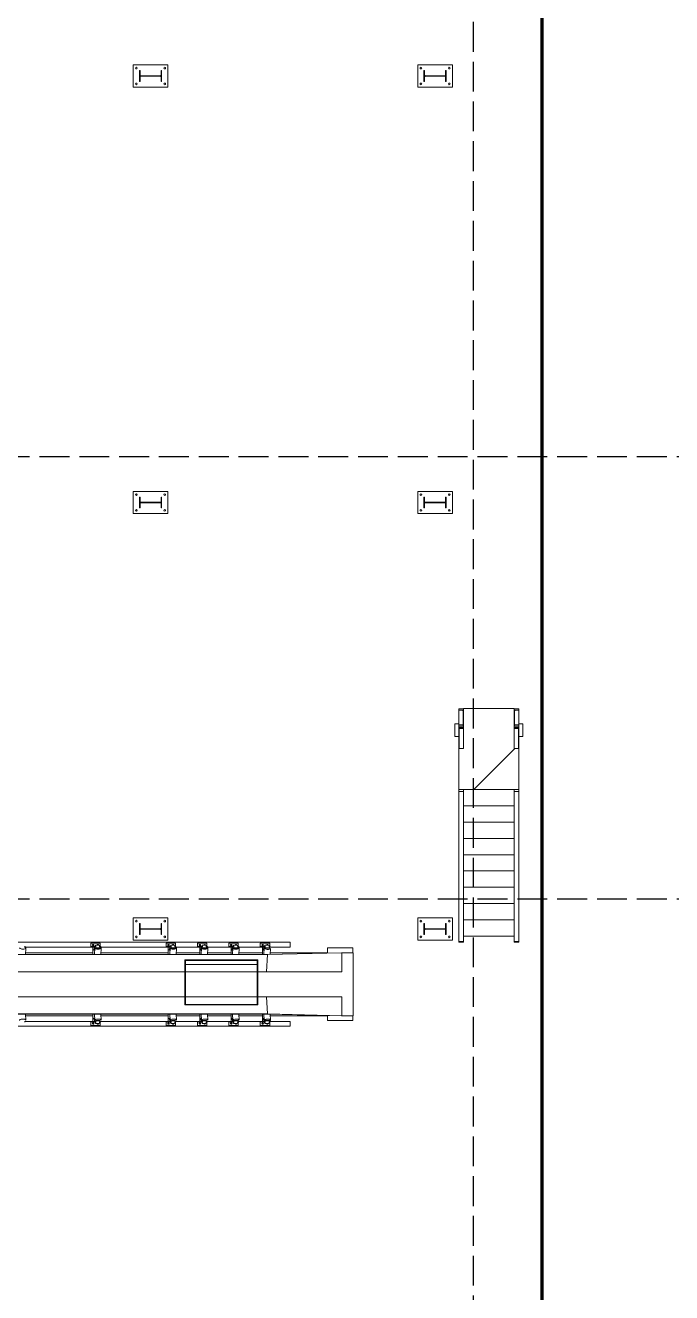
# Model space of a CAD drawing. Header units: millimetres. Extents: x 91119 to 792617, y 23924 to 150567.
# Drawn here: x 681821 to 692044, y 56806 to 76863 of the extents above; entities that cross this region are included whole.
import ezdxf

# ---------------------------------------------------------------- set-up
doc = ezdxf.new("R2010")
doc.units = ezdxf.units.MM
doc.header["$LTSCALE"] = 100
doc.linetypes.add('121217 IES and EMR$0$XKITLINE03', pattern=[6.299213, 4.724409, -1.574803])
doc.linetypes.add('DASHED', pattern=[19.05, 12.7, -6.35])
for name, color, linetype in [('121217 IES and EMR$0$grid', 8, 'Continuous'), ('121217 IES and EMR$0$Xref', 8, 'Continuous'), ('FA', 1, 'Continuous')]:
    doc.layers.add(name, color=color, linetype=linetype)

msp = doc.modelspace()

# ---------------------------------------------------------------- linework, layer by layer
at = {"layer": '121217 IES and EMR$0$grid', "linetype": '121217 IES and EMR$0$XKITLINE03'}
for p, q in [((688902, 144949), (688902, 30568)), ((768187, 70036), (614926, 70036)), ((768187, 63036), (616223, 63036))]:
    msp.add_line(p, q, dxfattribs=at)
at = {"layer": '121217 IES and EMR$0$Xref', "linetype": 'Continuous', "lineweight": 20}
for p, q in [((683527, 76236), (684077, 76236)), ((683527, 75886), (683527, 76236)), ((684077, 76236), (684077, 75886)), ((688027, 76236), (688577, 76236)), ((688027, 75886), (688027, 76236)), ((688577, 76236), (688577, 75886)), ((683626, 75976), (683626, 76147)), ((683626, 76147), (683636, 76147)), ((683636, 76147), (683636, 76075)), ((683636, 76048), (683636, 75976)), ((683646, 76065), (683958, 76065)), ((683958, 76058), (683646, 76058)), ((683968, 76075), (683968, 76147)), ((683968, 76147), (683977, 76147)), ((683968, 75976), (683968, 76048)), ((683977, 76147), (683977, 75976)), ((688126, 75976), (688126, 76147)), ((688126, 76147), (688136, 76147)), ((688136, 76147), (688136, 76075)), ((688136, 76048), (688136, 75976)), ((688146, 76065), (688458, 76065)), ((688458, 76058), (688146, 76058)), ((688468, 76075), (688468, 76147)), ((688468, 76147), (688477, 76147)), ((688468, 75976), (688468, 76048)), ((688477, 76147), (688477, 75976)), ((684077, 75886), (683527, 75886)), ((683636, 75976), (683626, 75976)), ((683977, 75976), (683968, 75976)), ((688577, 75886), (688027, 75886)), ((688136, 75976), (688126, 75976)), ((688477, 75976), (688468, 75976)), ((683527, 69486), (684077, 69486)), ((683527, 69136), (683527, 69486)), ((683626, 69226), (683626, 69397)), ((683626, 69397), (683636, 69397)), ((683636, 69397), (683636, 69325)), ((683968, 69325), (683968, 69397)), ((683968, 69397), (683977, 69397)), ((683977, 69397), (683977, 69226)), ((684077, 69486), (684077, 69136)), ((688027, 69486), (688577, 69486)), ((688027, 69136), (688027, 69486)), ((688126, 69226), (688126, 69397)), ((688126, 69397), (688136, 69397)), ((688136, 69397), (688136, 69325)), ((688468, 69325), (688468, 69397)), ((688468, 69397), (688477, 69397)), ((688477, 69397), (688477, 69226)), ((688577, 69486), (688577, 69136)), ((683636, 69226), (683626, 69226)), ((683636, 69298), (683636, 69226)), ((683646, 69315), (683958, 69315)), ((683958, 69308), (683646, 69308)), ((683968, 69226), (683968, 69298)), ((683977, 69226), (683968, 69226)), ((688136, 69226), (688126, 69226)), ((688136, 69298), (688136, 69226)), ((688146, 69315), (688458, 69315)), ((688458, 69308), (688146, 69308)), ((688468, 69226), (688468, 69298)), ((688477, 69226), (688468, 69226)), ((684077, 69136), (683527, 69136)), ((688577, 69136), (688027, 69136)), ((688677, 66044), (688752, 66044)), ((688677, 66027), (688677, 66044)), ((688677, 65794), (688677, 66027)), ((688734, 66027), (688677, 66027)), ((688746, 65788), (688746, 66007)), ((688752, 66050), (689552, 66050)), ((688752, 65416), (688752, 66050)), ((688752, 66044), (688752, 65752)), ((689552, 66050), (689552, 65416)), ((689552, 66044), (689627, 66044)), ((689552, 65752), (689552, 66044)), ((689558, 66007), (689558, 65788)), ((689627, 66027), (689570, 66027)), ((689627, 66044), (689627, 66027)), ((689627, 66027), (689627, 65794)), ((688612, 65807), (688677, 65807)), ((688612, 65607), (688612, 65807)), ((688677, 65794), (688734, 65794)), ((688677, 65769), (688677, 65794)), ((689627, 65794), (689570, 65794)), ((689692, 65807), (689627, 65807)), ((689627, 65794), (689627, 65769)), ((689692, 65607), (689692, 65807)), ((688677, 65607), (688612, 65607)), ((688677, 65769), (688734, 65769)), ((688677, 65752), (688677, 65769)), ((688752, 65752), (688677, 65752)), ((688683, 65752), (688677, 65752)), ((688677, 64768), (688677, 65752)), ((688683, 65752), (688683, 65416)), ((688683, 65736), (688752, 65736)), ((689627, 65752), (689552, 65752)), ((689621, 65736), (689552, 65736)), ((689570, 65769), (689627, 65769)), ((689621, 65752), (689627, 65752)), ((689621, 65416), (689621, 65752)), ((689627, 65769), (689627, 65752)), ((689627, 65752), (689627, 64768)), ((689627, 65607), (689692, 65607)), ((688683, 65416), (688752, 65416)), ((689552, 65416), (689621, 65416)), ((688677, 64736), (688677, 64768)), ((689627, 64768), (688677, 64768)), ((688752, 64736), (688677, 64736)), ((688677, 62364), (688677, 64736)), ((688752, 64736), (688752, 64768)), ((688752, 64510), (688752, 64736)), ((689552, 64768), (689552, 64736)), ((689552, 64736), (689627, 64736)), ((689552, 64736), (689552, 64510)), ((689627, 64768), (689627, 64736)), ((689627, 64736), (689627, 62364)), ((688752, 64252), (688752, 64510)), ((689552, 64510), (688752, 64510)), ((689552, 64510), (689552, 64252)), ((688752, 63995), (688752, 64252)), ((689552, 64252), (688752, 64252)), ((689552, 64252), (689552, 63995)), ((688752, 63737), (688752, 63995)), ((689552, 63995), (688752, 63995)), ((689552, 63995), (689552, 63737)), ((688752, 63480), (688752, 63737)), ((689552, 63737), (688752, 63737)), ((689552, 63737), (689552, 63480)), ((688752, 63222), (688752, 63480)), ((689552, 63480), (688752, 63480)), ((689552, 63480), (689552, 63222)), ((688752, 62964), (688752, 63222)), ((689552, 63222), (688752, 63222)), ((689552, 63222), (689552, 62964)), ((688752, 62707), (688752, 62964)), ((689552, 62964), (688752, 62964)), ((689552, 62964), (689552, 62707)), ((683527, 62736), (684077, 62736)), ((683527, 62386), (683527, 62736)), ((683626, 62476), (683626, 62647)), ((683626, 62647), (683636, 62647)), ((683636, 62647), (683636, 62575)), ((683968, 62575), (683968, 62647)), ((683968, 62647), (683977, 62647)), ((683977, 62647), (683977, 62476)), ((684077, 62736), (684077, 62386)), ((688027, 62736), (688577, 62736)), ((688027, 62386), (688027, 62736)), ((688126, 62476), (688126, 62647)), ((688126, 62647), (688136, 62647)), ((688136, 62647), (688136, 62575)), ((688468, 62575), (688468, 62647)), ((688468, 62647), (688477, 62647)), ((688477, 62647), (688477, 62476)), ((688577, 62736), (688577, 62386)), ((688752, 62449), (688752, 62707)), ((689552, 62707), (688752, 62707)), ((689552, 62707), (689552, 62449)), ((684077, 62386), (683527, 62386)), ((683636, 62476), (683626, 62476)), ((683636, 62548), (683636, 62476)), ((683646, 62565), (683958, 62565)), ((683958, 62558), (683646, 62558)), ((683968, 62476), (683968, 62548)), ((683977, 62476), (683968, 62476)), ((688577, 62386), (688027, 62386)), ((688136, 62476), (688126, 62476)), ((688136, 62548), (688136, 62476)), ((688146, 62565), (688458, 62565)), ((688458, 62558), (688146, 62558)), ((688468, 62476), (688468, 62548)), ((688477, 62476), (688468, 62476)), ((688752, 62364), (688752, 62449)), ((689552, 62449), (688752, 62449)), ((689552, 62449), (689552, 62364)), ((674178, 62351), (686008, 62351)), ((681806, 62282), (681821, 62282)), ((681807, 62276), (681821, 62276)), ((681821, 62282), (681821, 62276)), ((681821, 62276), (682856, 62276)), ((681824, 62158), (681829, 62255)), ((681825, 62186), (682891, 62186)), ((682856, 62276), (682856, 62336)), ((682856, 62336), (682857, 62336)), ((682864, 62276), (682856, 62276)), ((682857, 62336), (682857, 62290)), ((682857, 62336), (683006, 62336)), ((682858, 62282), (682864, 62282)), ((682864, 62282), (682922, 62282)), ((682864, 62282), (682864, 62276)), ((682864, 62276), (682921, 62276)), ((682898, 62315), (682891, 62315)), ((682891, 62297), (682898, 62297)), ((682891, 62276), (682891, 62158)), ((682894, 62307), (682894, 62307)), ((682894, 62306), (682894, 62306)), ((682930, 62307), (682905, 62229)), ((682905, 62224), (682931, 62302)), ((682905, 62229), (682905, 62224)), ((682917, 62228), (682905, 62224)), ((682919, 62261), (682913, 62158)), ((682931, 62306), (682929, 62274)), ((682930, 62307), (682990, 62307)), ((682931, 62302), (682930, 62307)), ((682930, 62274), (682931, 62299)), ((682931, 62306), (682990, 62306)), ((682942, 62265), (682931, 62306)), ((682931, 62302), (682931, 62302)), ((682931, 62299), (682941, 62260)), ((682941, 62260), (682942, 62265)), ((682941, 62260), (683001, 62260)), ((682942, 62265), (683001, 62265)), ((682965, 62315), (682972, 62315)), ((682990, 62306), (682990, 62307)), ((683001, 62265), (682990, 62306)), ((682997, 62282), (683013, 62282)), ((682998, 62276), (683013, 62276)), ((683001, 62260), (683001, 62265)), ((683006, 62336), (683006, 62290)), ((683013, 62282), (683013, 62276)), ((683013, 62276), (684047, 62276)), ((683015, 62158), (683020, 62255)), ((683016, 62186), (684082, 62186)), ((684047, 62276), (684047, 62336)), ((684047, 62336), (684048, 62336)), ((684055, 62276), (684047, 62276)), ((684048, 62336), (684048, 62290)), ((684048, 62336), (684197, 62336)), ((684049, 62282), (684055, 62282)), ((684055, 62282), (684114, 62282)), ((684055, 62282), (684055, 62276)), ((684055, 62276), (684112, 62276)), ((684089, 62315), (684082, 62315)), ((684082, 62297), (684089, 62297)), ((684082, 62276), (684082, 62158)), ((684085, 62307), (684085, 62307)), ((684085, 62306), (684085, 62306)), ((684121, 62307), (684096, 62229)), ((684096, 62224), (684122, 62302)), ((684096, 62229), (684096, 62224)), ((684108, 62228), (684096, 62224)), ((684110, 62261), (684104, 62158)), ((684122, 62306), (684120, 62274)), ((684121, 62307), (684181, 62307)), ((684122, 62302), (684121, 62307)), ((684121, 62274), (684122, 62299)), ((684122, 62306), (684182, 62306)), ((684133, 62265), (684122, 62306)), ((684122, 62302), (684122, 62302)), ((684122, 62299), (684132, 62260)), ((684132, 62260), (684133, 62265)), ((684132, 62260), (684192, 62260)), ((684133, 62265), (684192, 62265)), ((684156, 62315), (684163, 62315)), ((684181, 62306), (684181, 62307)), ((684192, 62265), (684182, 62306)), ((684188, 62282), (684204, 62282)), ((684189, 62276), (684204, 62276)), ((684192, 62260), (684192, 62265)), ((684197, 62336), (684197, 62290)), ((684204, 62282), (684204, 62276)), ((684204, 62276), (684544, 62276)), ((684206, 62158), (684211, 62255)), ((684207, 62186), (684579, 62186)), ((684544, 62276), (684544, 62336)), ((684544, 62336), (684544, 62336)), ((684544, 62336), (684544, 62290)), ((684544, 62336), (684693, 62336)), ((684551, 62276), (684544, 62276)), ((684545, 62282), (684551, 62282)), ((684551, 62282), (684610, 62282)), ((684551, 62282), (684551, 62276)), ((684551, 62276), (684608, 62276)), ((684585, 62315), (684578, 62315)), ((684578, 62297), (684585, 62297)), ((684579, 62276), (684579, 62158)), ((684582, 62307), (684581, 62307)), ((684581, 62306), (684582, 62306)), ((684618, 62307), (684592, 62229)), ((684592, 62224), (684618, 62302)), ((684592, 62229), (684592, 62224)), ((684604, 62228), (684592, 62224)), ((684606, 62261), (684600, 62158)), ((684618, 62306), (684616, 62274)), ((684617, 62274), (684619, 62299)), ((684618, 62307), (684677, 62307)), ((684618, 62302), (684618, 62307)), ((684618, 62306), (684678, 62306)), ((684629, 62265), (684618, 62306)), ((684618, 62302), (684618, 62302)), ((684619, 62299), (684629, 62260)), ((684629, 62265), (684689, 62265)), ((684629, 62260), (684629, 62265)), ((684629, 62260), (684688, 62260)), ((684653, 62315), (684660, 62315)), ((684677, 62306), (684677, 62307)), ((684689, 62265), (684678, 62306)), ((684684, 62282), (684700, 62282)), ((684686, 62276), (684700, 62276)), ((684688, 62260), (684689, 62265)), ((684693, 62336), (684693, 62290)), ((684700, 62282), (684700, 62276)), ((684700, 62276), (685040, 62276)), ((684702, 62158), (684708, 62255)), ((684704, 62186), (685075, 62186)), ((685040, 62276), (685040, 62336)), ((685040, 62336), (685041, 62336)), ((685047, 62276), (685040, 62276)), ((685041, 62336), (685041, 62290)), ((685041, 62336), (685190, 62336)), ((685042, 62282), (685047, 62282)), ((685047, 62282), (685106, 62282)), ((685047, 62282), (685047, 62276)), ((685047, 62276), (685104, 62276)), ((685081, 62315), (685074, 62315)), ((685074, 62297), (685081, 62297)), ((685075, 62276), (685075, 62158)), ((685078, 62307), (685077, 62307)), ((685077, 62306), (685078, 62306)), ((685114, 62307), (685089, 62229)), ((685089, 62224), (685114, 62302)), ((685089, 62229), (685089, 62224)), ((685100, 62228), (685089, 62224)), ((685102, 62261), (685096, 62158)), ((685115, 62306), (685113, 62274)), ((685113, 62274), (685115, 62299)), ((685114, 62307), (685174, 62307)), ((685114, 62302), (685114, 62307)), ((685114, 62302), (685114, 62302)), ((685115, 62306), (685174, 62306)), ((685125, 62265), (685115, 62306)), ((685115, 62299), (685125, 62260)), ((685125, 62265), (685185, 62265)), ((685125, 62260), (685125, 62265)), ((685125, 62260), (685185, 62260)), ((685149, 62315), (685156, 62315)), ((685174, 62306), (685174, 62307)), ((685185, 62265), (685174, 62306)), ((685180, 62282), (685196, 62282)), ((685182, 62276), (685196, 62276)), ((685185, 62260), (685185, 62265)), ((685190, 62336), (685190, 62290)), ((685196, 62282), (685196, 62276)), ((685196, 62276), (685536, 62276)), ((685198, 62158), (685204, 62255)), ((685200, 62186), (685571, 62186)), ((685536, 62336), (685536, 62276)), ((685537, 62336), (685536, 62336)), ((685536, 62276), (685544, 62276)), ((685686, 62336), (685537, 62336)), ((685537, 62290), (685537, 62336)), ((685544, 62282), (685538, 62282)), ((685602, 62282), (685544, 62282)), ((685544, 62276), (685544, 62282)), ((685600, 62276), (685544, 62276)), ((685571, 62315), (685578, 62315)), ((685578, 62297), (685571, 62297)), ((685571, 62158), (685571, 62276)), ((685574, 62307), (685573, 62307)), ((685573, 62306), (685574, 62306)), ((685585, 62229), (685610, 62307)), ((685611, 62302), (685585, 62224)), ((685585, 62224), (685585, 62229)), ((685596, 62228), (685585, 62224)), ((685598, 62261), (685593, 62158)), ((685608, 62248), (685611, 62306)), ((685611, 62299), (685608, 62247)), ((685610, 62307), (685611, 62302)), ((685670, 62307), (685610, 62307)), ((685611, 62306), (685622, 62265)), ((685670, 62306), (685611, 62306)), ((685611, 62302), (685611, 62302)), ((685621, 62260), (685611, 62299)), ((685622, 62265), (685621, 62260)), ((685681, 62260), (685621, 62260)), ((685681, 62265), (685622, 62265)), ((685652, 62315), (685645, 62315)), ((685651, 62156), (686827, 62186)), ((685651, 62158), (686820, 62186)), ((685670, 62307), (685670, 62306)), ((685670, 62306), (685681, 62265)), ((685692, 62282), (685676, 62282)), ((685692, 62276), (685678, 62276)), ((685681, 62265), (685681, 62260)), ((685686, 62290), (685686, 62336)), ((685692, 62276), (685692, 62282)), ((685692, 62276), (686008, 62276)), ((685695, 62159), (685700, 62255)), ((685696, 62186), (686602, 62186)), ((686008, 62276), (686008, 62351)), ((686602, 62261), (686602, 62181)), ((686602, 62261), (687002, 62261)), ((686820, 62186), (686820, 62186)), ((686820, 62186), (686820, 62186)), ((686820, 62186), (686827, 62186)), ((686820, 62186), (686820, 62186)), ((686820, 62186), (686820, 62186)), ((686827, 62186), (686820, 62186)), ((686827, 62186), (686827, 61886)), ((686827, 62186), (687008, 62186)), ((687002, 62186), (687002, 62261)), ((687008, 61186), (687008, 62186)), ((688677, 62364), (688752, 62364)), ((688677, 62364), (688752, 62364)), ((688677, 62354), (688677, 62364)), ((688677, 62364), (688677, 62364)), ((688677, 62354), (688752, 62354)), ((688752, 62354), (688752, 62364)), ((688752, 62364), (688752, 62364)), ((689552, 62364), (689627, 62364)), ((689552, 62364), (689627, 62364)), ((689552, 62364), (689552, 62364)), ((689552, 62354), (689552, 62364)), ((689552, 62354), (689627, 62354)), ((689627, 62364), (689627, 62364)), ((689627, 62354), (689627, 62364)), ((685651, 62158), (676861, 62158)), ((685651, 62156), (676906, 62156)), ((685496, 62071), (684346, 62071)), ((684346, 62071), (684346, 61361)), ((684352, 62062), (684352, 61367)), ((685490, 62062), (684352, 62062)), ((685490, 62002), (684352, 62002)), ((685490, 62062), (685490, 61367)), ((685496, 62071), (685496, 61361)), ((685651, 62156), (685636, 61885)), ((685651, 62158), (685651, 62156)), ((684346, 61885), (675869, 61885)), ((685490, 61885), (684352, 61885)), ((685636, 61885), (685496, 61885)), ((685636, 61885), (686827, 61886)), ((684346, 61488), (675869, 61488)), ((685490, 61488), (684352, 61488)), ((685636, 61488), (685496, 61488)), ((685636, 61488), (686827, 61487)), ((685636, 61488), (685651, 61217)), ((686827, 61487), (686827, 61186)), ((685651, 61215), (676861, 61215)), ((685651, 61217), (676906, 61217)), ((681829, 61118), (681824, 61215)), ((681825, 61186), (682891, 61186)), ((682891, 61215), (682891, 61096)), ((682913, 61215), (682919, 61112)), ((683020, 61118), (683015, 61215)), ((683016, 61186), (684082, 61186)), ((684082, 61215), (684082, 61096)), ((684104, 61215), (684110, 61112)), ((684211, 61118), (684206, 61215)), ((684207, 61186), (684579, 61186)), ((684346, 61361), (685496, 61361)), ((684352, 61367), (685490, 61367)), ((684579, 61215), (684579, 61096)), ((684600, 61215), (684606, 61112)), ((684708, 61118), (684702, 61215)), ((684704, 61186), (685075, 61186)), ((685075, 61215), (685075, 61096)), ((685096, 61215), (685102, 61112)), ((685204, 61118), (685198, 61215)), ((685200, 61186), (685571, 61186)), ((685571, 61096), (685571, 61215)), ((685593, 61215), (685598, 61112)), ((685651, 61217), (686827, 61186)), ((685651, 61217), (685651, 61215)), ((685651, 61215), (686820, 61187)), ((685700, 61118), (685695, 61213)), ((685696, 61186), (686602, 61186)), ((686602, 61192), (686602, 61111)), ((686820, 61187), (686820, 61186)), ((686820, 61187), (686820, 61187)), ((686827, 61186), (686820, 61187)), ((686820, 61186), (686820, 61187)), ((686820, 61186), (686820, 61186)), ((686827, 61186), (686820, 61186)), ((686827, 61186), (687008, 61186)), ((687002, 61111), (687002, 61186)), ((674178, 61021), (686008, 61021)), ((681806, 61090), (681821, 61090)), ((681807, 61096), (681821, 61096)), ((681821, 61096), (682856, 61096)), ((681821, 61096), (681821, 61090)), ((682856, 61036), (682856, 61096)), ((682856, 61096), (682864, 61096)), ((682857, 61036), (682856, 61036)), ((682857, 61082), (682857, 61036)), ((682857, 61036), (683006, 61036)), ((682864, 61090), (682858, 61090)), ((682864, 61096), (682921, 61096)), ((682864, 61096), (682864, 61090)), ((682864, 61090), (682922, 61090)), ((682898, 61075), (682891, 61075)), ((682891, 61057), (682898, 61057)), ((682894, 61067), (682894, 61067)), ((682894, 61066), (682894, 61066)), ((682905, 61149), (682905, 61144)), ((682905, 61149), (682917, 61145)), ((682931, 61071), (682905, 61149)), ((682905, 61144), (682930, 61066)), ((682928, 61125), (682931, 61067)), ((682931, 61074), (682928, 61125)), ((682930, 61066), (682931, 61071)), ((682930, 61066), (682990, 61066)), ((682941, 61112), (682931, 61074)), ((682931, 61067), (682942, 61108)), ((682931, 61071), (682931, 61071)), ((682931, 61067), (682990, 61067)), ((682941, 61112), (683001, 61112)), ((682942, 61108), (682941, 61112)), ((682942, 61108), (683001, 61108)), ((682972, 61057), (682965, 61057)), ((682990, 61067), (683001, 61108)), ((682990, 61066), (682990, 61067)), ((682997, 61090), (683013, 61090)), ((682998, 61096), (683013, 61096)), ((683001, 61108), (683001, 61112)), ((683006, 61082), (683006, 61036)), ((683013, 61096), (684047, 61096)), ((683013, 61096), (683013, 61090)), ((684047, 61036), (684047, 61096)), ((684047, 61096), (684055, 61096)), ((684048, 61036), (684047, 61036)), ((684048, 61082), (684048, 61036)), ((684048, 61036), (684197, 61036)), ((684055, 61090), (684049, 61090)), ((684055, 61096), (684112, 61096)), ((684055, 61096), (684055, 61090)), ((684055, 61090), (684114, 61090)), ((684089, 61075), (684082, 61075)), ((684082, 61057), (684089, 61057)), ((684085, 61067), (684085, 61067)), ((684085, 61066), (684085, 61066)), ((684096, 61149), (684096, 61144)), ((684096, 61149), (684108, 61145)), ((684122, 61071), (684096, 61149)), ((684096, 61144), (684121, 61066)), ((684119, 61125), (684122, 61067)), ((684122, 61074), (684119, 61125)), ((684121, 61066), (684122, 61071)), ((684121, 61066), (684181, 61066)), ((684132, 61112), (684122, 61074)), ((684122, 61067), (684133, 61108)), ((684122, 61071), (684122, 61071)), ((684122, 61067), (684182, 61067)), ((684132, 61112), (684192, 61112)), ((684133, 61108), (684132, 61112)), ((684133, 61108), (684192, 61108)), ((684163, 61057), (684156, 61057)), ((684181, 61066), (684181, 61067)), ((684182, 61067), (684192, 61108)), ((684188, 61090), (684204, 61090)), ((684189, 61096), (684204, 61096)), ((684192, 61108), (684192, 61112)), ((684197, 61082), (684197, 61036)), ((684204, 61096), (684544, 61096)), ((684204, 61096), (684204, 61090)), ((684544, 61036), (684544, 61096)), ((684544, 61096), (684551, 61096)), ((684544, 61082), (684544, 61036)), ((684544, 61036), (684693, 61036)), ((684544, 61036), (684544, 61036)), ((684551, 61090), (684545, 61090)), ((684551, 61096), (684608, 61096)), ((684551, 61096), (684551, 61090)), ((684551, 61090), (684610, 61090)), ((684585, 61075), (684578, 61075)), ((684578, 61057), (684585, 61057)), ((684582, 61067), (684581, 61067)), ((684581, 61066), (684582, 61066)), ((684592, 61149), (684592, 61144)), ((684592, 61149), (684604, 61145)), ((684618, 61071), (684592, 61149)), ((684592, 61144), (684618, 61066)), ((684615, 61125), (684618, 61067)), ((684619, 61074), (684616, 61125)), ((684618, 61067), (684629, 61108)), ((684618, 61071), (684618, 61071)), ((684618, 61066), (684618, 61071)), ((684618, 61067), (684678, 61067)), ((684618, 61066), (684677, 61066)), ((684629, 61112), (684619, 61074)), ((684629, 61112), (684688, 61112)), ((684629, 61108), (684629, 61112)), ((684629, 61108), (684689, 61108)), ((684660, 61057), (684653, 61057)), ((684677, 61066), (684677, 61067)), ((684678, 61067), (684689, 61108)), ((684684, 61090), (684700, 61090)), ((684686, 61096), (684700, 61096)), ((684689, 61108), (684688, 61112)), ((684693, 61082), (684693, 61036)), ((684700, 61096), (685040, 61096)), ((684700, 61096), (684700, 61090)), ((685040, 61036), (685040, 61096)), ((685040, 61096), (685047, 61096)), ((685041, 61036), (685040, 61036)), ((685041, 61082), (685041, 61036)), ((685041, 61036), (685190, 61036)), ((685047, 61090), (685042, 61090)), ((685047, 61096), (685104, 61096)), ((685047, 61096), (685047, 61090)), ((685047, 61090), (685106, 61090)), ((685081, 61075), (685074, 61075)), ((685074, 61057), (685081, 61057)), ((685078, 61067), (685077, 61067)), ((685077, 61066), (685078, 61066)), ((685089, 61149), (685089, 61144)), ((685089, 61149), (685100, 61145)), ((685114, 61071), (685089, 61149)), ((685089, 61144), (685114, 61066)), ((685111, 61125), (685115, 61067)), ((685114, 61071), (685114, 61071)), ((685114, 61066), (685114, 61071)), ((685114, 61066), (685174, 61066)), ((685115, 61067), (685125, 61108)), ((685115, 61067), (685174, 61067)), ((685125, 61112), (685185, 61112)), ((685125, 61108), (685125, 61112)), ((685125, 61108), (685185, 61108)), ((685156, 61057), (685149, 61057)), ((685174, 61067), (685185, 61108)), ((685174, 61066), (685174, 61067)), ((685180, 61090), (685196, 61090)), ((685182, 61096), (685196, 61096)), ((685185, 61108), (685185, 61112)), ((685190, 61082), (685190, 61036)), ((685196, 61096), (685536, 61096)), ((685196, 61096), (685196, 61090)), ((685536, 61096), (685536, 61036)), ((685544, 61096), (685536, 61096)), ((685536, 61036), (685537, 61036)), ((685537, 61036), (685537, 61082)), ((685686, 61036), (685537, 61036)), ((685538, 61090), (685544, 61090)), ((685544, 61090), (685544, 61096)), ((685600, 61096), (685544, 61096)), ((685602, 61090), (685544, 61090)), ((685571, 61075), (685578, 61075)), ((685578, 61057), (685571, 61057)), ((685574, 61067), (685573, 61067)), ((685573, 61066), (685574, 61066)), ((685585, 61144), (685585, 61149)), ((685585, 61149), (685611, 61071)), ((685585, 61149), (685596, 61145)), ((685610, 61066), (685585, 61144)), ((685611, 61067), (685609, 61099)), ((685610, 61099), (685611, 61074)), ((685611, 61071), (685610, 61066)), ((685670, 61066), (685610, 61066)), ((685611, 61074), (685621, 61112)), ((685622, 61108), (685611, 61067)), ((685611, 61071), (685611, 61071)), ((685670, 61067), (685611, 61067)), ((685621, 61112), (685622, 61108)), ((685681, 61112), (685621, 61112)), ((685681, 61108), (685622, 61108)), ((685645, 61057), (685652, 61057)), ((685681, 61108), (685670, 61067)), ((685670, 61067), (685670, 61066)), ((685692, 61090), (685676, 61090)), ((685692, 61096), (685678, 61096)), ((685681, 61112), (685681, 61108)), ((685686, 61036), (685686, 61082)), ((685692, 61096), (686008, 61096)), ((685692, 61090), (685692, 61096)), ((686008, 61096), (686008, 61021)), ((686602, 61111), (687002, 61111))]:
    msp.add_line(p, q, dxfattribs=at)
at = {"layer": '121217 IES and EMR$0$Xref', "linetype": 'Continuous', "lineweight": 0}
for p, q in [((689564, 65416), (688916, 64768)), ((689627, 65478), (689621, 65472)), ((683885, 62565), (683878, 62558))]:
    msp.add_line(p, q, dxfattribs=at)
at = {"layer": '121217 IES and EMR$0$Xref', "linetype": 'Continuous', "lineweight": 20}
for centre in [(683577, 76186), (684027, 76186), (688077, 76186), (688527, 76186), (683577, 75936), (684027, 75936), (688077, 75936), (688527, 75936), (683577, 69436), (684027, 69436), (688077, 69436), (688527, 69436), (683577, 69186), (684027, 69186), (688077, 69186), (688527, 69186), (683577, 62686), (684027, 62686), (688077, 62686), (688527, 62686), (683577, 62436), (684027, 62436), (688077, 62436), (688527, 62436)]:
    msp.add_circle(centre, 13, dxfattribs=at)
for centre, start, end in [((683646, 76075), 180, 270), ((683646, 76048), 90, 180), ((683958, 76075), 270, 0), ((683958, 76048), 0, 90), ((688146, 76075), 180, 270), ((688146, 76048), 90, 180), ((688458, 76075), 270, 0), ((688458, 76048), 0, 90), ((683646, 69325), 180, 270), ((683646, 69298), 90, 180), ((683958, 69325), 270, 0), ((683958, 69298), 0, 90), ((688146, 69325), 180, 270), ((688146, 69298), 90, 180), ((688458, 69325), 270, 0), ((688458, 69298), 0, 90), ((683646, 62575), 180, 270), ((683646, 62548), 90, 180), ((683958, 62575), 270, 0), ((683958, 62548), 0, 90), ((688146, 62575), 180, 270), ((688146, 62548), 90, 180), ((688458, 62575), 270, 0), ((688458, 62548), 0, 90)]:
    msp.add_arc(centre, 10.2, start, end, dxfattribs=at)
for centre, major_axis, ratio, start_param, end_param in [((688734, 66007), (0, 19.5), 0.615661, 4.712389, 6.283185), ((689570, 66007), (0, -19.5), 0.615661, 3.141593, 4.712389), ((688734, 65790), (-12, 0), 0.344328, 3.141593, 4.712389), ((688734, 65788), (0, 19.5), 0.615661, 3.141593, 4.712389), ((689570, 65790), (12, 0), 0.344328, 1.570796, 3.141593), ((689570, 65788), (0, -19.5), 0.615661, 4.712389, 6.283185), ((681779, 62261), (-47.9, 2.7), 0.419468, 0, 4.091719), ((681778, 62258), (50.9, -2.9), 0.419468, 0, 0.537964), ((682858, 62290), (0, 8), 0.121869, 1.570796, 3.141593), ((682891, 62306), (0, 9), 0.992546, 0, 3.141593), ((682894, 62306), (0, 0.5), 0.992546, 0, 3.141593), ((682897, 62306), (0, 9), 0.992546, 3.141593, 6.283185), ((682898, 62306), (0, -9), 0.992546, 0, 3.141593), ((682969, 62258), (50.9, -2.9), 0.419468, 3.141593, 3.408802), ((682970, 62261), (-47.9, 2.7), 0.419468, 0, 4.091719), ((682970, 62261), (-47.9, 2.7), 0.419468, 5.483984, 6.283185), ((682965, 62306), (0, -9), 0.992546, 3.141593, 4.654742), ((682971, 62306), (0, -9), 0.992546, 1.628443, 3.141593), ((682972, 62306), (0, 9), 0.992546, 4.770036, 6.283185), ((683007, 62290), (0, 8), 0.121869, 1.570796, 3.141593), ((682969, 62258), (50.9, -2.9), 0.419468, 0, 0.537759), ((684049, 62290), (0, 8), 0.121869, 1.570796, 3.141593), ((684082, 62306), (0, 9), 0.992546, 0, 3.141593), ((684085, 62306), (0, 0.5), 0.992546, 0, 3.141593), ((684088, 62306), (0, 9), 0.992546, 3.141593, 6.283185), ((684089, 62306), (0, -9), 0.992546, 0, 3.141593), ((684160, 62258), (50.9, -2.9), 0.419468, 3.141593, 3.408802), ((684161, 62261), (-47.9, 2.7), 0.419468, 0, 4.091719), ((684161, 62261), (-47.9, 2.7), 0.419468, 5.483984, 6.283185), ((684156, 62306), (0, -9), 0.992546, 3.141593, 4.654742), ((684163, 62306), (0, -9), 0.992546, 1.628443, 3.141593), ((684163, 62306), (0, 9), 0.992546, 4.770036, 6.283185), ((684198, 62290), (0, 8), 0.121869, 1.570796, 3.141593), ((684160, 62258), (50.9, -2.9), 0.419468, 0, 0.537468), ((684545, 62290), (0, 8), 0.121869, 1.570796, 3.141593), ((684578, 62306), (0, 9), 0.992546, 0, 3.141593), ((684581, 62306), (0, 0.5), 0.992546, 0, 3.141593), ((684584, 62306), (0, 9), 0.992546, 3.141593, 6.283185), ((684585, 62306), (0, -9), 0.992546, 0, 3.141593), ((684657, 62258), (50.9, -2.9), 0.419468, 3.141593, 3.408802), ((684657, 62261), (-47.9, 2.7), 0.419468, 0, 4.091719), ((684657, 62261), (-47.9, 2.7), 0.419468, 5.483984, 6.283185), ((684653, 62306), (0, -9), 0.992546, 3.141593, 4.654742), ((684659, 62306), (0, -9), 0.992546, 1.628443, 3.141593), ((684660, 62306), (0, 9), 0.992546, 4.770036, 6.283185), ((684694, 62290), (0, 8), 0.121869, 1.570796, 3.141593), ((684657, 62258), (50.9, -2.9), 0.419468, 0, 0.537596), ((685042, 62290), (0, 8), 0.121869, 1.570796, 3.141593), ((685074, 62306), (0, 9), 0.992546, 0, 3.141593), ((685077, 62306), (0, 0.5), 0.992546, 0, 3.141593), ((685081, 62306), (0, 9), 0.992546, 3.141593, 6.283185), ((685081, 62306), (0, -9), 0.992546, 0, 3.141593), ((685153, 62258), (50.9, -2.9), 0.419468, 3.141593, 3.408802), ((685153, 62261), (-47.9, 2.7), 0.419468, 5.483984, 6.283185), ((685153, 62261), (-47.9, 2.7), 0.419468, 0, 4.091719), ((685149, 62306), (0, -9), 0.992546, 3.141593, 4.654742), ((685155, 62306), (0, -9), 0.992546, 1.628443, 3.141593), ((685156, 62306), (0, 9), 0.992546, 4.770036, 6.283185), ((685191, 62290), (0, 8), 0.121869, 1.570796, 3.141593), ((685153, 62258), (50.9, -2.9), 0.419468, 0, 0.537892), ((685538, 62290), (0, -8), 0.121869, 4.712389, 6.283185), ((685571, 62306), (0, -9), 0.992546, 3.141593, 6.283185), ((685573, 62306), (0, 0.5), 0.992546, 0, 3.141593), ((685577, 62306), (0, -9), 0.992546, 0, 3.141593), ((685578, 62306), (0, 9), 0.992546, 3.141593, 6.283185), ((685649, 62258), (50.9, -2.9), 0.419468, 3.141593, 6.283185), ((685645, 62306), (0, 9), 0.992546, 0, 1.513149), ((685651, 62306), (0, 9), 0.992546, 4.770036, 6.283185), ((685652, 62306), (0, -9), 0.992546, 1.628443, 3.141593), ((685687, 62290), (0, -8), 0.121869, 4.712389, 6.283185), ((681778, 61115), (-50.9, -2.9), 0.419468, 3.141593, 6.283185), ((682858, 61082), (0, 8), 0.121869, 0, 1.570796), ((682891, 61066), (0, 9), 0.992546, 0, 3.141593), ((682894, 61066), (0, 0.5), 0.992546, 0, 3.141593), ((682897, 61066), (0, 9), 0.992546, 3.141593, 6.283185), ((682898, 61066), (0, -9), 0.992546, 0, 3.141593), ((682969, 61115), (-50.9, -2.9), 0.419468, 3.141593, 6.283185), ((682965, 61066), (0, -9), 0.992546, 4.770036, 6.283185), ((682971, 61066), (0, -9), 0.992546, 0, 1.513149), ((682972, 61066), (0, 9), 0.992546, 3.141593, 4.654742), ((683007, 61082), (0, 8), 0.121869, 0, 1.570796), ((684049, 61082), (0, 8), 0.121869, 0, 1.570796), ((684082, 61066), (0, 9), 0.992546, 0, 3.141593), ((684085, 61066), (0, 0.5), 0.992546, 0, 3.141593), ((684088, 61066), (0, 9), 0.992546, 3.141593, 6.283185), ((684089, 61066), (0, -9), 0.992546, 0, 3.141593), ((684160, 61115), (-50.9, -2.9), 0.419468, 3.141593, 6.283185), ((684156, 61066), (0, -9), 0.992546, 4.770036, 6.283185), ((684163, 61066), (0, -9), 0.992546, 0, 1.513149), ((684163, 61066), (0, 9), 0.992546, 3.141593, 4.654742), ((684198, 61082), (0, 8), 0.121869, 0, 1.570796), ((684545, 61082), (0, 8), 0.121869, 0, 1.570796), ((684578, 61066), (0, 9), 0.992546, 0, 3.141593), ((684581, 61066), (0, 0.5), 0.992546, 0, 3.141593), ((684584, 61066), (0, 9), 0.992546, 3.141593, 6.283185), ((684585, 61066), (0, -9), 0.992546, 0, 3.141593), ((684657, 61115), (-50.9, -2.9), 0.419468, 3.141593, 6.283185), ((684653, 61066), (0, -9), 0.992546, 4.770036, 6.283185), ((684659, 61066), (0, -9), 0.992546, 0, 1.513149), ((684660, 61066), (0, 9), 0.992546, 3.141593, 4.654742), ((684694, 61082), (0, 8), 0.121869, 0, 1.570796), ((685042, 61082), (0, 8), 0.121869, 0, 1.570796), ((685074, 61066), (0, 9), 0.992546, 0, 3.141593), ((685077, 61066), (0, 0.5), 0.992546, 0, 3.141593), ((685081, 61066), (0, 9), 0.992546, 3.141593, 6.283185), ((685081, 61066), (0, -9), 0.992546, 0, 3.141593), ((685153, 61115), (-50.9, -2.9), 0.419468, 3.141593, 6.283185), ((685149, 61066), (0, -9), 0.992546, 4.770036, 6.283185), ((685155, 61066), (0, -9), 0.992546, 0, 1.513149), ((685156, 61066), (0, 9), 0.992546, 3.141593, 4.654742), ((685191, 61082), (0, 8), 0.121869, 0, 1.570796), ((685538, 61082), (0, -8), 0.121869, 3.141593, 4.712389), ((685571, 61066), (0, -9), 0.992546, 3.141593, 6.283185), ((685573, 61066), (0, 0.5), 0.992546, 0, 3.141593), ((685577, 61066), (0, -9), 0.992546, 0, 3.141593), ((685578, 61066), (0, 9), 0.992546, 3.141593, 6.283185), ((685649, 61112), (47.9, 2.7), 0.419468, 0, 3.940794), ((685649, 61115), (-50.9, -2.9), 0.419468, 3.141593, 6.283185), ((685645, 61066), (0, 9), 0.992546, 1.628443, 3.141593), ((685651, 61066), (0, 9), 0.992546, 3.141593, 4.654742), ((685652, 61066), (0, -9), 0.992546, 0, 1.513149), ((685649, 61112), (47.9, 2.7), 0.419468, 5.333059, 6.283185), ((685687, 61082), (0, -8), 0.121869, 3.141593, 4.712389)]:
    msp.add_ellipse(centre, major_axis=major_axis, ratio=ratio, start_param=start_param, end_param=end_param, dxfattribs=at)
for centre in [(682894, 62306), (684085, 62306), (684582, 62306), (685078, 62306), (685574, 62306), (682894, 61066), (684085, 61066), (684582, 61066), (685078, 61066), (685574, 61066)]:
    msp.add_ellipse(centre, major_axis=(0, 0.5), ratio=0.992546, dxfattribs=at)
for points in [[(682969, 62241), (682969, 62241), (682963, 62241), (682950, 62243), (682936, 62248), (682928, 62253), (682927, 62256), (682926, 62257)], [(684160, 62241), (684160, 62241), (684154, 62241), (684141, 62243), (684127, 62248), (684119, 62253), (684118, 62256), (684117, 62257)], [(684657, 62241), (684656, 62241), (684650, 62241), (684637, 62243), (684624, 62248), (684615, 62253), (684614, 62256), (684614, 62257)], [(685153, 62241), (685152, 62241), (685146, 62241), (685134, 62243), (685120, 62248), (685111, 62253), (685110, 62256), (685110, 62257)]]:
    msp.add_open_spline(points, degree=3, knots=[0, 0, 0, 0, 0.034024, 0.316401, 0.597662, 0.872981, 1, 1, 1, 1], dxfattribs=at)
for points in [[(684117, 62257), (684116, 62258), (684116, 62259), (684116, 62260)], [(684614, 62257), (684613, 62258), (684612, 62259), (684612, 62260)], [(685110, 62257), (685109, 62258), (685108, 62259), (685108, 62260)]]:
    msp.add_open_spline(points, degree=3, dxfattribs=at)
at = {"layer": 'FA', "linetype": 'DASHED', "ltscale": 0.5, "const_width": 50}
msp.add_lwpolyline([(689992, 36437), (689992, 139843)], dxfattribs=at)

doc.saveas('drawing.dxf')
